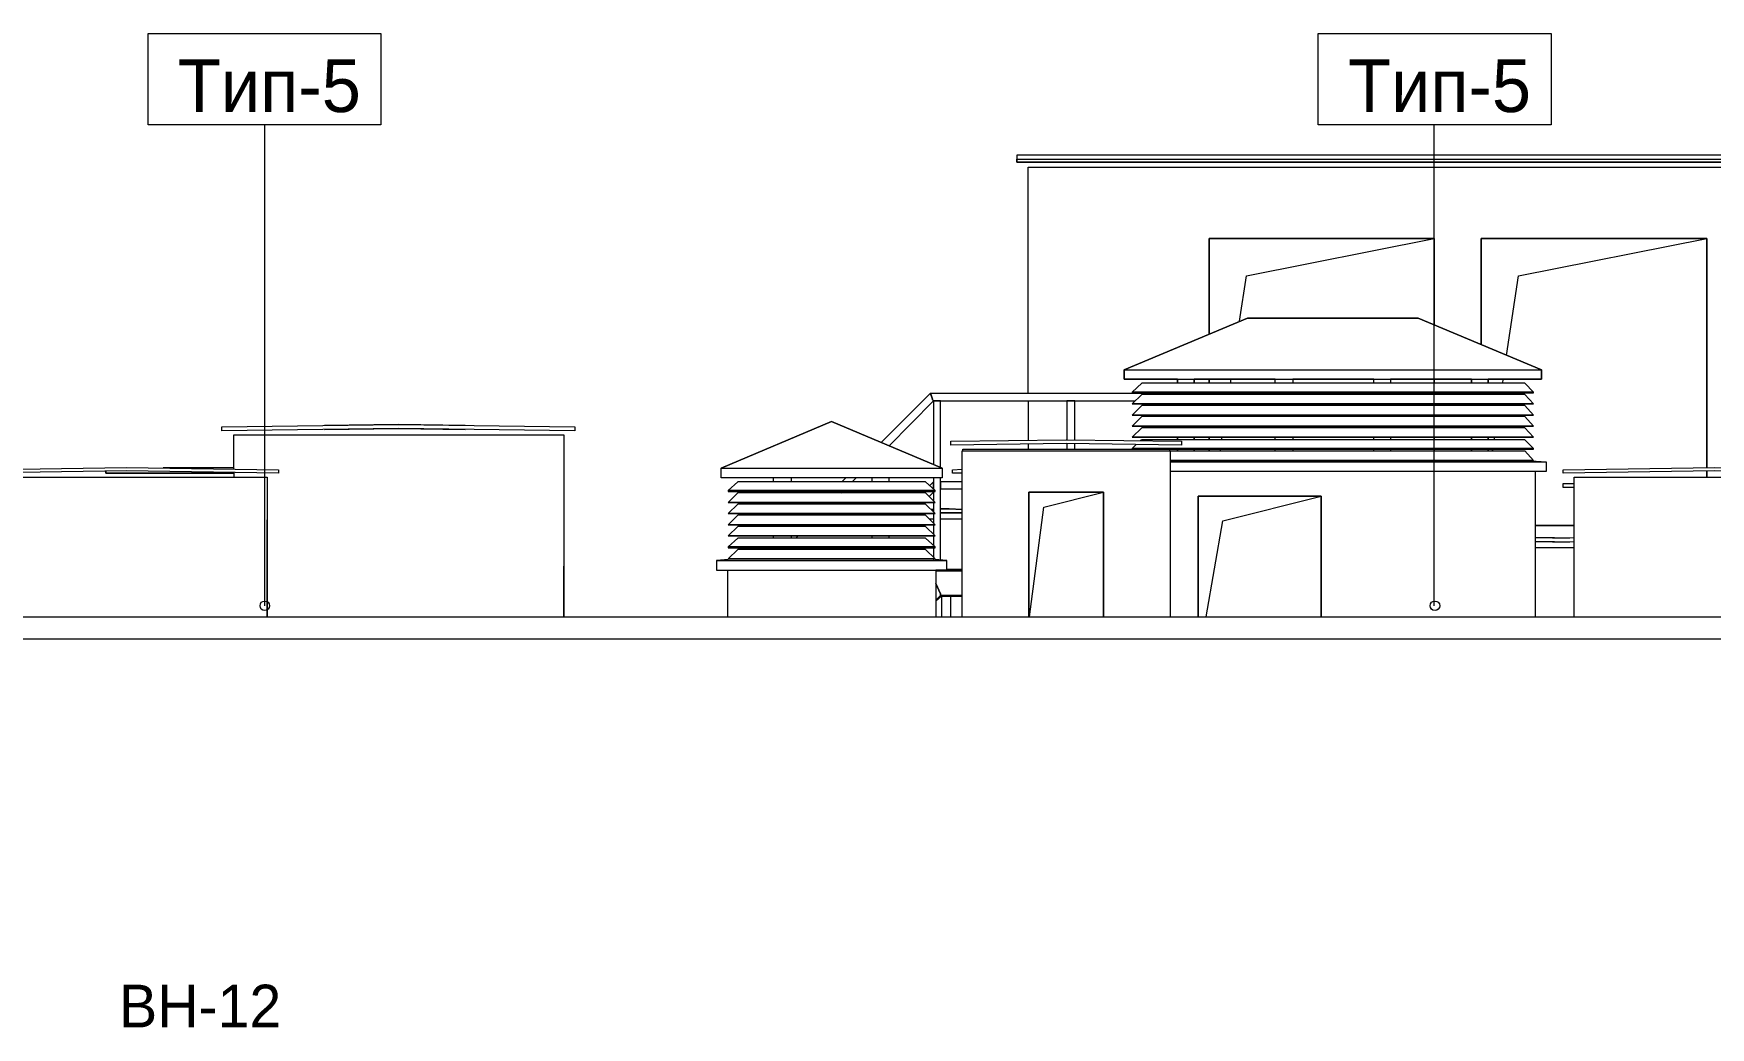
# Model space of a CAD drawing. Header units: millimetres. Extents: x 2294 to 908349, y -83289 to 219220.
# Drawn here: x 383398 to 392620, y 79186 to 84652 of the extents above; entities that cross this region are included whole.
import ezdxf

# ---------------------------------------------------------------- set-up
doc = ezdxf.new("R2010")
doc.units = ezdxf.units.MM
doc.layers.add('PDF _Геометрия', color=7, linetype='Continuous')
doc.layers.add('PDF _Текст', color=7, linetype='Continuous')

msp = doc.modelspace()

# ---------------------------------------------------------------- linework, layer by layer
at = {"layer": 'PDF _Геометрия', "lineweight": 9}
for points in [[(384027.9, 84652.2), (385308.8, 84652.2), (385308.8, 84149.5), (384027.9, 84149.5)], [(390462.9, 84652.2), (391743.7, 84652.2), (391743.7, 84149.5), (390462.9, 84149.5)], [(393295.6, 83961.5), (393295.6, 83944), (388806, 83944), (388806, 83961.5), (388806, 83944), (393295.6, 83944), (393295.6, 83961.5), (393295.6, 83983.4), (388806, 83983.4), (388806, 83961.5)], [(391101.1, 83524.4), (389863.9, 83524.4), (389863.9, 82999.8), (389863.9, 83524.4), (391101.1, 83524.4), (391101.1, 83052.2)], [(392600.6, 83524.4), (391359, 83524.4), (391359, 82942.9), (391359, 83524.4), (392600.6, 83524.4), (392600.6, 82265.3)], [(389396.2, 82803), (391691.3, 82803), (391013.7, 83087.2), (390073.8, 83087.2)], [(389863.9, 82750.6), (389863.9, 82728.7)], [(391101.1, 82728.7), (391101.1, 82750.6)], [(391398.4, 82728.7), (391398.4, 82750.6)], [(389439.9, 82680.6), (389439.9, 82676.3), (391647.6, 82676.3), (391647.6, 82680.6)], [(389689.1, 82676.3), (389689.1, 82667.5)], [(389780.9, 82667.5), (389780.9, 82676.3)], [(389863.9, 82676.3), (389863.9, 82671.9)], [(391101.1, 82667.5), (391101.1, 82676.3)], [(391306.6, 82676.3), (391306.6, 82667.5)], [(391398.4, 82667.5), (391398.4, 82676.3)], [(389689.1, 82615.1), (389689.1, 82606.3)], [(389689.1, 82553.9), (389689.1, 82545.1)], [(389780.9, 82606.3), (389780.9, 82615.1)], [(389780.9, 82545.1), (389780.9, 82553.9)], [(389863.9, 82615.1), (389863.9, 82606.3)], [(389863.9, 82553.9), (389863.9, 82545.1)], [(391101.1, 82606.3), (391101.1, 82615.1)], [(391101.1, 82545.1), (391101.1, 82553.9)], [(391306.6, 82615.1), (391306.6, 82606.3)], [(391306.6, 82553.9), (391306.6, 82545.1)], [(391398.4, 82606.3), (391398.4, 82615.1)], [(391398.4, 82545.1), (391398.4, 82553.9)], [(389689.1, 82492.7), (389689.1, 82483.9)], [(389780.9, 82483.9), (389780.9, 82492.7)], [(389863.9, 82492.7), (389863.9, 82483.9)], [(391101.1, 82483.9), (391101.1, 82492.7)], [(391306.6, 82492.7), (391306.6, 82483.9)], [(391398.4, 82483.9), (391398.4, 82492.7)], [(389710.9, 82387.7), (389077.1, 82396.5), (388443.2, 82387.7), (388443.2, 82409.6), (389077.1, 82418.3), (389710.9, 82409.6)], [(389439.9, 82370.3), (389439.9, 82365.9), (391647.6, 82365.9), (391647.6, 82370.3)], [(389689.1, 82431.5), (389689.1, 82418.3)], [(389689.1, 82365.9), (389689.1, 82357.1)], [(389780.9, 82418.3), (389780.9, 82431.5)], [(389780.9, 82357.1), (389780.9, 82365.9)], [(389863.9, 82431.5), (389863.9, 82418.3)], [(389863.9, 82365.9), (389863.9, 82357.1)], [(391101.1, 82418.3), (391101.1, 82431.5)], [(391101.1, 82357.1), (391101.1, 82365.9)], [(391306.6, 82431.5), (391306.6, 82418.3)], [(391306.6, 82365.9), (391306.6, 82357.1)], [(391398.4, 82418.3), (391398.4, 82431.5)], [(391398.4, 82357.1), (391398.4, 82365.9)], [(384744.8, 82234.7), (383909.9, 82247.9), (383074.9, 82234.7), (383074.9, 82252.2), (383909.9, 82265.3), (384744.8, 82252.2)], [(387179.8, 82261), (388395.1, 82261), (388395.1, 82208.5), (387179.8, 82208.5)], [(393483.6, 82234.7), (392644.3, 82247.9), (391809.3, 82234.7), (391809.3, 82252.2), (392644.3, 82265.3), (393483.6, 82252.2)], [(383796.2, 82234.7), (383796.2, 82243.5)], [(392600.6, 82212.9), (392600.6, 82243.5)], [(387219.1, 82138.6), (387219.1, 82134.2), (388355.8, 82134.2), (388355.8, 82138.6)], [(389282.5, 82129.8), (388871.6, 82129.8), (388871.6, 81443.5), (388871.6, 82129.8), (389282.5, 82129.8), (389282.5, 81443.5)], [(390480.3, 82108), (389802.7, 82108), (389802.7, 81443.5), (389802.7, 82108), (390480.3, 82108), (390480.3, 81443.5)], [(387219.1, 81950.6), (387271.6, 82003)], [(388347, 82033.7), (388333.9, 82033.7)], [(388434.4, 82038), (388386.4, 82038)], [(388386.4, 82016.2), (388434.4, 82016.2)], [(388504.4, 82033.7), (388434.4, 82038)], [(388434.4, 82016.2), (388504.4, 82016.2)], [(387219.1, 81889.4), (387271.6, 81941.8)], [(388303.3, 81941.8), (388355.8, 81889.4)], [(391656.3, 81946.2), (391870.5, 81946.2)], [(387219.1, 81828.2), (387219.1, 81823.8), (388355.8, 81823.8), (388355.8, 81828.2)], [(388421.3, 81701.4), (388504.4, 81701.4)]]:
    msp.add_lwpolyline(points, close=True, dxfattribs=at)
for points in [[(384670.5, 81504.7), (384670.5, 84149.5)], [(391101.1, 81504.7), (391101.1, 84149.5)], [(388867.2, 82671.9), (388867.2, 83917.8), (393125.1, 83917.8), (393234.4, 83917.8), (393234.4, 82256.6), (393234.4, 83524.4)], [(390030.1, 83069.7), (390069.4, 83318.9), (391101.1, 83524.4)], [(391498.9, 82881.7), (391564.5, 83318.9), (392600.6, 83524.4)], [(389396.2, 82803), (390073.8, 83087.2), (391013.7, 83087.2), (391691.3, 82803)], [(389431.2, 82750.6), (389396.2, 82750.6), (389396.2, 82803), (390073.8, 83087.2)], [(389689.1, 82750.6), (389689.1, 82728.7), (389689.1, 82750.6), (389431.2, 82750.6), (389396.2, 82750.6), (389396.2, 82803), (389396.2, 82750.6), (391691.3, 82750.6), (391691.3, 82803), (391691.3, 82750.6), (391656.3, 82750.6), (391398.4, 82750.6)], [(391647.6, 82680.6), (391599.5, 82728.7), (389492.4, 82728.7), (389439.9, 82680.6)], [(390226.8, 82728.7), (390226.8, 82750.6), (389780.9, 82750.6), (389780.9, 82728.7), (389780.9, 82750.6)], [(389982, 82728.7), (389982, 82750.6)], [(390768.9, 82728.7), (390768.9, 82750.6), (390323, 82750.6), (390323, 82728.7)], [(391306.6, 82750.6), (391306.6, 82728.7), (391306.6, 82750.6), (390860.7, 82750.6), (390860.7, 82728.7)], [(391477.1, 82728.7), (391481.4, 82750.6)], [(389689.1, 82671.9), (388329.5, 82671.9), (388329.5, 82667.5), (388333.9, 82667.5), (388333.9, 82663.2), (388342.6, 82641.3), (388333.9, 82663.2), (388333.9, 82667.5), (388329.5, 82667.5), (388329.5, 82671.9), (388058.5, 82400.9)], [(388102.2, 82383.4), (388347, 82632.6), (388342.6, 82636.9), (388342.6, 82641.3), (388342.6, 82636.9), (388347, 82632.6), (389453, 82632.6)], [(388386.4, 82265.3), (388386.4, 82632.6), (388382, 82632.6), (388377.6, 82632.6), (388355.8, 82632.6), (388351.4, 82632.6), (388347, 82632.6), (388347, 82282.8)], [(388867.2, 82632.6), (388867.2, 82414)], [(389125.2, 82418.3), (389125.2, 82632.6), (389120.8, 82632.6), (389116.4, 82632.6), (389090.2, 82632.6), (389085.8, 82632.6), (389081.4, 82632.6), (389081.4, 82418.3)], [(391647.6, 82615.1), (391599.5, 82667.5), (389492.4, 82667.5), (389439.9, 82615.1)], [(389877.1, 82667.5), (389877.1, 82671.9), (389780.9, 82671.9)], [(389973.2, 82667.5), (389973.2, 82676.3)], [(390226.8, 82667.5), (390226.8, 82676.3)], [(390323, 82676.3), (390323, 82667.5)], [(390768.9, 82667.5), (390768.9, 82676.3)], [(390860.7, 82676.3), (390860.7, 82667.5)], [(391468.3, 82667.5), (391468.3, 82676.3)], [(389439.9, 82615.1), (391647.6, 82615.1), (389439.9, 82615.1)], [(391647.6, 82553.9), (391599.5, 82606.3), (389492.4, 82606.3), (389439.9, 82553.9)], [(389439.9, 82553.9), (391647.6, 82553.9), (389439.9, 82553.9)], [(391647.6, 82492.7), (391599.5, 82545.1), (389492.4, 82545.1), (389439.9, 82492.7)], [(389951.4, 82545.1), (389955.8, 82553.9)], [(389960.1, 82606.3), (389964.5, 82615.1)], [(390226.8, 82606.3), (390226.8, 82615.1)], [(390226.8, 82545.1), (390226.8, 82553.9)], [(390323, 82615.1), (390323, 82606.3)], [(390323, 82553.9), (390323, 82545.1)], [(390768.9, 82606.3), (390768.9, 82615.1)], [(390768.9, 82545.1), (390768.9, 82553.9)], [(390860.7, 82615.1), (390860.7, 82606.3)], [(390860.7, 82553.9), (390860.7, 82545.1)], [(391450.8, 82545.1), (391450.8, 82553.9)], [(391459.6, 82606.3), (391459.6, 82615.1)], [(384998.4, 82475.2), (385404.9, 82479.6), (384434.5, 82466.4), (384434.5, 82488.3), (385404.9, 82501.4), (384998.4, 82497)], [(384500, 82256.6), (384500, 82444.6), (386204.9, 82444.6), (386314.2, 82444.6), (386314.2, 81443.5), (386314.2, 81723.3)], [(385772.2, 82497), (385404.9, 82501.4), (386375.4, 82488.3), (386375.4, 82466.4), (385404.9, 82479.6), (385772.2, 82475.2)], [(387210.4, 82208.5), (387179.8, 82208.5), (387179.8, 82261), (387787.5, 82518.9), (388395.1, 82261), (388395.1, 82208.5), (388364.5, 82208.5)], [(388395.1, 82261), (387787.5, 82518.9), (387179.8, 82261)], [(389439.9, 82492.7), (391647.6, 82492.7), (389439.9, 82492.7)], [(391647.6, 82431.5), (391599.5, 82483.9), (389492.4, 82483.9), (389439.9, 82431.5)], [(389942.6, 82483.9), (389947, 82492.7)], [(390226.8, 82483.9), (390226.8, 82492.7)], [(390323, 82492.7), (390323, 82483.9)], [(390768.9, 82483.9), (390768.9, 82492.7)], [(390860.7, 82492.7), (390860.7, 82483.9)], [(391442.1, 82483.9), (391442.1, 82492.7)], [(388504.4, 81443.5), (388504.4, 82357.1), (389540.5, 82357.1), (389649.7, 82357.1), (389649.7, 81443.5)], [(388508.8, 82357.1), (388508.8, 82365.9), (389645.4, 82365.9), (389645.4, 82357.1), (391599.5, 82357.1), (391647.6, 82304.7)], [(388867.2, 82396.5), (388867.2, 82365.9)], [(389081.4, 82396.5), (389081.4, 82365.9)], [(389125.2, 82365.9), (389125.2, 82396.5)], [(389439.9, 82431.5), (391647.6, 82431.5), (389439.9, 82431.5)], [(389461.8, 82392.1), (389439.9, 82370.3)], [(391647.6, 82370.3), (391599.5, 82418.3), (389492.4, 82418.3), (389483.6, 82414)], [(389925.2, 82357.1), (389925.2, 82365.9)], [(389933.9, 82418.3), (389933.9, 82431.5)], [(390226.8, 82418.3), (390226.8, 82431.5)], [(390226.8, 82357.1), (390226.8, 82365.9)], [(390323, 82431.5), (390323, 82418.3)], [(390323, 82365.9), (390323, 82357.1)], [(390768.9, 82418.3), (390768.9, 82431.5)], [(390768.9, 82357.1), (390768.9, 82365.9)], [(390860.7, 82431.5), (390860.7, 82418.3)], [(390860.7, 82365.9), (390860.7, 82357.1)], [(391420.2, 82357.1), (391424.6, 82365.9)], [(391433.3, 82418.3), (391433.3, 82431.5)], [(384111, 82265.3), (384500, 82265.3)], [(389649.7, 82304.7), (391647.6, 82304.7), (389649.7, 82304.7)], [(391608.2, 82304.7), (391717.5, 82295.9), (391717.5, 82243.5), (389649.7, 82243.5)], [(389649.7, 82295.9), (391717.5, 82295.9)], [(383136.1, 81443.5), (383136.1, 82212.9), (384574.3, 82212.9), (384683.6, 82212.9), (384683.6, 81443.5), (384683.6, 81976.8)], [(383796.2, 82234.7), (384500, 82234.7), (383796.2, 82234.7)], [(384500, 82239.1), (384500, 82212.9)], [(386314.2, 82208.5), (386314.2, 81557.1)], [(388355.8, 82138.6), (388303.3, 82186.7), (387271.6, 82186.7), (387219.1, 82138.6)], [(387468.3, 82186.7), (387468.3, 82208.5)], [(387564.5, 82208.5), (387564.5, 82186.7)], [(387866.1, 82208.5), (387844.3, 82186.7)], [(387901.1, 82186.7), (387923, 82208.5)], [(388010.4, 82186.7), (388010.4, 82208.5)], [(388102.2, 82208.5), (388102.2, 82186.7)], [(388347, 82208.5), (388347, 82147.3), (388347, 82173.5), (388347, 82177.9), (388347, 82182.3), (388347, 82186.7), (388325.2, 82164.8)], [(388386.4, 81753.9), (388386.4, 82208.5)], [(388504.4, 82186.7), (388386.4, 82186.7), (388386.4, 82182.3), (388386.4, 82177.9), (388386.4, 82156.1), (388386.4, 82151.7), (388386.4, 82147.3), (388504.4, 82147.3)], [(388504.4, 82234.7), (388451.9, 82234.7), (388451.9, 82252.2), (388504.4, 82256.6)], [(391708.8, 82243.5), (391656.3, 82243.5), (391656.3, 81443.5)], [(391870.5, 82156.1), (391809.3, 82156.1), (391809.3, 82177.9), (391870.5, 82177.9)], [(391870.5, 81443.5), (391870.5, 82212.9), (393313.1, 82212.9), (393418, 82212.9), (393418, 81443.5), (393418, 81976.8)], [(388355.8, 82073), (388303.3, 82125.5), (387271.6, 82125.5), (387219.1, 82073)], [(387468.3, 82125.5), (387468.3, 82134.2)], [(387564.5, 82134.2), (387564.5, 82125.5)], [(387791.8, 82134.2), (387783.1, 82125.5)], [(387839.9, 82125.5), (387853, 82134.2)], [(388010.4, 82125.5), (388010.4, 82134.2)], [(388102.2, 82134.2), (388102.2, 82125.5)], [(388294.6, 82134.2), (388285.8, 82125.5)], [(388325.2, 82108), (388347, 82129.8), (388347, 82134.2), (388347, 82081.7)], [(388876, 81443.5), (388954.7, 82046.8), (389282.5, 82129.8)], [(389846.5, 81443.5), (389938.3, 81972.4), (390480.3, 82108)], [(387219.1, 82073), (388355.8, 82073), (387219.1, 82073)], [(388355.8, 82011.8), (388303.3, 82064.3), (387271.6, 82064.3), (387219.1, 82011.8)], [(387219.1, 82011.8), (388355.8, 82011.8), (387219.1, 82011.8)], [(388355.8, 81950.6), (388303.3, 82003), (387271.6, 82003)], [(387459.6, 82003), (387459.6, 82011.8)], [(387468.3, 82064.3), (387468.3, 82073)], [(387468.3, 82003), (387468.3, 82011.8)], [(387564.5, 82073), (387564.5, 82064.3)], [(387660.7, 82003), (387564.5, 82003), (387564.5, 82011.8)], [(387669.4, 82011.8), (387656.3, 82003)], [(388010.4, 82007.4), (387717.5, 82003), (387726.2, 82011.8)], [(387730.6, 82073), (387721.9, 82064.3)], [(387778.7, 82064.3), (387787.5, 82073)], [(388010.4, 82064.3), (388010.4, 82073)], [(388010.4, 82003), (388010.4, 82011.8)], [(388102.2, 82073), (388102.2, 82064.3)], [(388172.1, 82011.8), (388102.2, 82011.8), (388172.1, 82011.8), (388159, 82003)], [(388102.2, 82011.8), (388102.2, 82003)], [(388220.2, 82003), (388229, 82011.8)], [(388233.4, 82073), (388224.6, 82064.3)], [(388281.4, 82064.3), (388290.2, 82073)], [(388347, 82073), (388347, 82020.5)], [(388347, 82011.8), (388347, 81959.3)], [(386314.2, 81955), (386314.2, 81443.5), (386314.2, 81565.9)], [(387219.1, 81950.6), (388355.8, 81950.6), (387219.1, 81950.6)], [(388303.3, 81941.8), (387271.6, 81941.8)], [(387468.3, 81941.8), (387468.3, 81950.6)], [(387564.5, 81950.6), (387564.5, 81941.8)], [(387608.2, 81950.6), (387595.1, 81941.8)], [(387656.3, 81941.8), (387665, 81950.6)], [(388010.4, 81941.8), (388010.4, 81950.6)], [(388110.9, 81950.6), (388102.2, 81946.2)], [(388102.2, 81950.6), (388102.2, 81941.8)], [(388159, 81941.8), (388167.8, 81950.6)], [(388347, 81981.2), (388325.2, 81981.2)], [(388347, 81950.6), (388347, 81898.1)], [(388504.4, 81981.2), (388386.4, 81981.2)], [(387219.1, 81889.4), (388355.8, 81889.4), (387219.1, 81889.4)], [(388355.8, 81828.2), (388303.3, 81876.3), (387271.6, 81876.3), (387219.1, 81828.2)], [(388355.8, 81762.6), (388303.3, 81815.1), (387271.6, 81815.1), (387219.1, 81762.6)], [(387468.3, 81876.3), (387468.3, 81889.4)], [(387468.3, 81815.1), (387468.3, 81823.8)], [(387564.5, 81889.4), (387564.5, 81876.3)], [(387564.5, 81823.8), (387564.5, 81815.1)], [(387590.7, 81876.3), (387603.8, 81889.4)], [(387988.5, 81828.2), (387988.5, 81823.8), (387988.5, 81819.4), (387988.5, 81823.8)], [(388010.4, 81876.3), (388010.4, 81889.4)], [(388010.4, 81815.1), (388010.4, 81823.8)], [(388102.2, 81889.4), (388102.2, 81876.3)], [(388102.2, 81823.8), (388102.2, 81815.1)], [(388347, 81889.4), (388347, 81836.9)], [(388347, 81823.8), (388347, 81771.4)], [(391870.5, 81876.3), (391656.3, 81880.6), (391844.3, 81876.3)], [(391870.5, 81854.4), (391656.3, 81858.8), (391844.3, 81854.4)], [(391870.5, 81823.8), (391656.3, 81823.8)], [(387262.9, 81762.6), (387153.6, 81753.9), (388421.3, 81753.9), (388312, 81762.6)], [(387153.6, 81753.9), (387153.6, 81701.4), (388421.3, 81701.4), (388421.3, 81753.9)], [(387219.1, 81762.6), (388355.8, 81762.6), (387219.1, 81762.6)], [(388347, 81762.6), (388347, 81758.2)], [(388421.3, 81705.8), (388504.4, 81705.8)], [(387157.9, 81701.4), (387214.8, 81701.4), (387214.8, 81443.5)], [(388417, 81701.4), (388360.1, 81701.4), (388360.1, 81443.5)], [(388360.1, 81697), (388504.4, 81697)], [(388360.1, 81530.9), (388390.7, 81557.1), (388386.4, 81561.5), (388386.4, 81565.9), (388386.4, 81570.3), (388360.1, 81627.1), (388386.4, 81570.3), (388386.4, 81565.9), (388386.4, 81561.5), (388390.7, 81557.1), (388504.4, 81557.1)], [(388504.4, 81561.5), (388386.4, 81561.5), (388360.1, 81535.3)], [(388386.4, 81561.5), (388386.4, 81561.5)], [(388434.4, 81557.1), (388399.5, 81557.1), (388395.1, 81557.1), (388390.7, 81557.1), (388390.7, 81443.5)], [(388443.2, 81443.5), (388443.2, 81557.1), (388438.8, 81557.1), (388434.4, 81557.1), (388399.5, 81557.1)], [(317300.2, 81321.1), (317300.2, 81443.5), (408399.4, 81443.5), (408399.4, 81321.1), (317300.2, 81321.1), (317300.2, 81443.5)]]:
    msp.add_lwpolyline(points, dxfattribs=at)
for points in [[(384644.3, 81504.7), (384644.3, 81522.2), (384653, 81530.9), (384670.5, 81530.9)], [(384644.3, 81504.7), (384644.3, 81522.2), (384653, 81530.9), (384670.5, 81530.9)], [(384670.5, 81530.9), (384683.6, 81530.9), (384696.7, 81522.2), (384696.7, 81504.7)], [(384670.5, 81530.9), (384683.6, 81530.9), (384696.7, 81522.2), (384696.7, 81504.7)], [(391079.2, 81504.7), (391079.2, 81522.2), (391088, 81530.9), (391105.5, 81530.9)], [(391079.2, 81504.7), (391079.2, 81522.2), (391088, 81530.9), (391105.5, 81530.9)], [(391105.5, 81530.9), (391118.6, 81530.9), (391131.7, 81522.2), (391131.7, 81504.7)], [(391105.5, 81530.9), (391118.6, 81530.9), (391131.7, 81522.2), (391131.7, 81504.7)], [(384670.5, 81478.5), (384653, 81478.5), (384644.3, 81491.6), (384644.3, 81504.7)], [(384670.5, 81478.5), (384653, 81478.5), (384644.3, 81491.6), (384644.3, 81504.7)], [(384696.7, 81504.7), (384696.7, 81491.6), (384683.6, 81478.5), (384670.5, 81478.5)], [(384696.7, 81504.7), (384696.7, 81491.6), (384683.6, 81478.5), (384670.5, 81478.5)], [(391105.5, 81478.5), (391088, 81478.5), (391079.2, 81491.6), (391079.2, 81504.7)], [(391105.5, 81478.5), (391088, 81478.5), (391079.2, 81491.6), (391079.2, 81504.7)], [(391131.7, 81504.7), (391131.7, 81491.6), (391118.6, 81478.5), (391105.5, 81478.5)], [(391131.7, 81504.7), (391131.7, 81491.6), (391118.6, 81478.5), (391105.5, 81478.5)]]:
    msp.add_open_spline(points, degree=3, dxfattribs=at)

# ---------------------------------------------------------------- texts
at = {"layer": 'PDF _Текст', "attachment_point": 4, "style": ''}
for s, insert, char_height in [('Тип-5', (384192.3, 84363), 289.45), ('Тип-5', (390627.1, 84363), 289.45), ('ВН-12', (383868.8, 79303.2), 235.29)]:
    msp.add_mtext(s, dxfattribs=dict(at, insert=insert, char_height=char_height))

doc.saveas('drawing.dxf')
